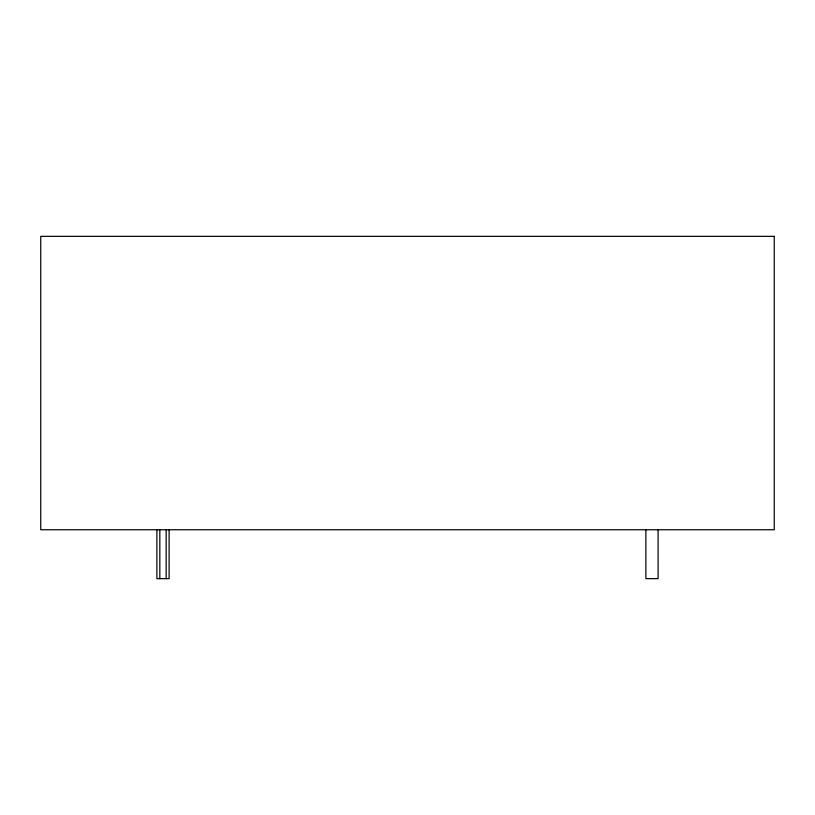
<?xml version="1.0" encoding="UTF-8"?>
<svg xmlns="http://www.w3.org/2000/svg" width="815" height="815" viewBox="0 0 815 815"><rect width="100%" height="100%" fill="white"/><g stroke="black" fill="none" stroke-linecap="round" stroke-linejoin="round"><path stroke-width="1.22" d="M658.102 529.75L658.113 578.65L645.888 578.65L645.888 529.75M169.113 529.75L169.113 578.65L156.888 578.65L156.888 529.75M166.168 529.75L166.168 578.65M159.822 529.75L159.822 578.65M774.25 236.35L40.75 236.35L40.75 529.75L774.25 529.75L774.25 236.35"/></g></svg>
